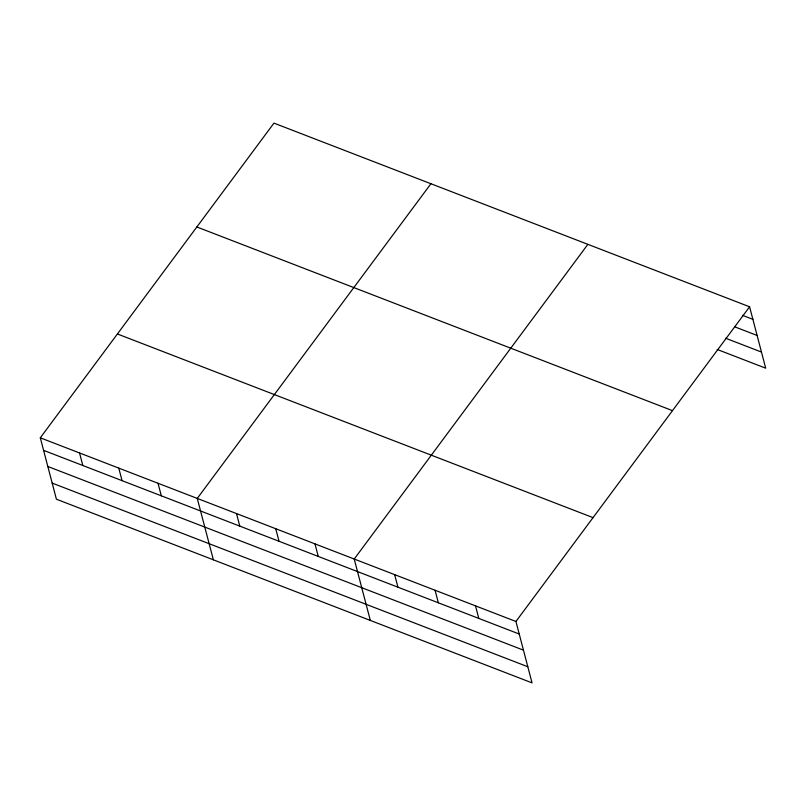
<?xml version="1.0" encoding="UTF-8"?>
<svg xmlns="http://www.w3.org/2000/svg" width="806" height="806" viewBox="0 0 806 806"><rect width="100%" height="100%" fill="white"/><g stroke="black" fill="none" stroke-linecap="round" stroke-linejoin="round"><path stroke-width="1.21" d="M749.59 306.794L515.931 621.476L532.041 682.873L56.41 499.206L40.3 437.809L273.959 123.127L749.59 306.794L765.7 368.191L717.189 349.451M430.918 183.738L197.258 498.42L213.368 559.817M587.876 244.349L354.217 559.032L370.327 620.429M742.487 315.337L752.885 319.347M735.173 326.994L757.116 335.467M725.662 338.248L761.468 352.071M196.855 226.97L672.486 410.637M117.404 333.966L593.035 517.633M40.3 437.809L515.931 621.476M43.595 450.363L519.225 634.03M47.826 466.483L523.457 650.15M52.178 483.096L527.809 666.753M475.5 605.86L478.794 618.424M435.069 590.254L438.363 602.807M394.648 574.638L397.942 587.201M314.975 543.879L318.269 556.432M275.733 528.726L279.027 541.279M236.501 513.573L239.795 526.127M158.016 483.268L161.311 495.821M118.774 468.115L122.069 480.668M79.542 452.962L82.837 465.515"/></g></svg>
